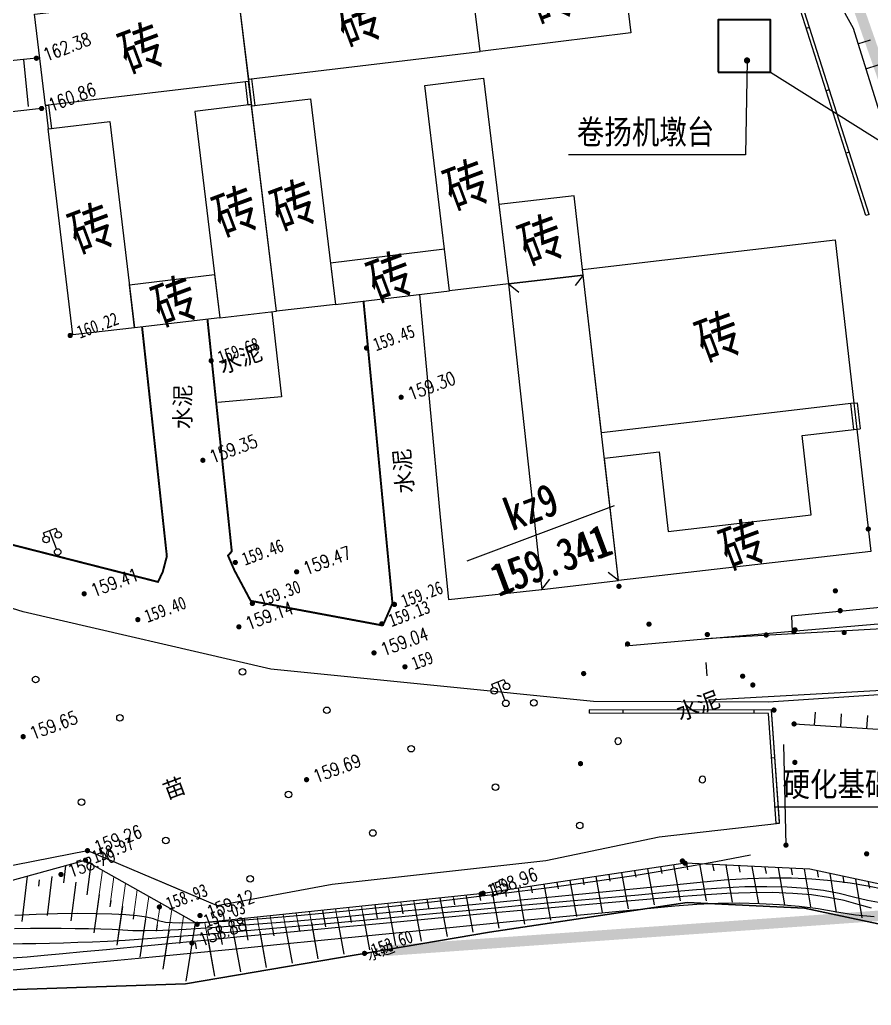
# Model space of a CAD drawing. Header units: millimetres. Extents: x -1471591 to 944464, y -468930 to 547002.
# Drawn here: x 319127 to 384151, y -60955 to 14283 of the extents above; entities that cross this region are included whole.
import ezdxf
from ezdxf.enums import TextEntityAlignment as Align

# ---------------------------------------------------------------- set-up
doc = ezdxf.new("R2010")
doc.units = ezdxf.units.MM
doc.header["$LTSCALE"] = 10
for name, color, linetype in [('00-wcf水库清淤线', 5, 'Continuous'), ('DIM_LEAD', 3, 'Continuous'), ('DLDW', 8, 'Continuous'), ('DLSS', 252, 'Continuous'), ('DMTZ', 252, 'Continuous'), ('GCD', 252, 'Continuous'), ('JMD', 252, 'Continuous'), ('PUB_TEXT', 7, 'Continuous'), ('ZBTZ', 252, 'Continuous')]:
    doc.layers.add(name, color=color, linetype=linetype)
doc.layers.add('粗线', color=7, linetype='Continuous', lineweight=35)
doc.styles.add('_TCH_DIM', font='SIMPLEX.shx', dxfattribs={"bigfont": 'hztxt.shx'})
doc.styles.get("Standard").update_dxf_attribs({"font": 'simplex.shx', "width": 0.8, "bigfont": 'hztxt.shx'})
doc.styles.add('宋体', font='', dxfattribs={"height": 1.25, "bigfont": 'hztxt.shx'})
doc.styles.add('正等线体', font='simhei.ttf', dxfattribs={"height": 1.25})
doc.styles.add('细等线体', font='', dxfattribs={"width": 0.8, "height": 1.25})
doc.styles.get('宋体').set_extended_font_data('SimSun')
doc.styles.get('细等线体').set_extended_font_data('FZXiDengXian-Z06S')
doc.linetypes.add('10422', pattern='A,2,[150,AAA.SHX,S=1,R=0,X=0,Y=1],2,[177,AAA.SHX,S=1,R=0,X=0,Y=0.8],1e-09', length=4)
doc.linetypes.add('1161', pattern='A,0,[149,AAA.SHX,S=0.15,R=0,X=0,Y=0],-1.6', length=1.6)
doc.linetypes.add('X33', pattern='A,2,[150,symbolx.shx,S=1,R=0,X=0,Y=1],1e-11', length=2)

# ---------------------------------------------------------------- blocks, each defined once
blk = doc.blocks.new('gc097')
for p, q in [((-1, 2.9), (-1, 3.5)), ((-1, 3.5), (1, 3.5)), ((0, 0.5), (0, 3.5)), ((1, 3.5), (1, 2.9))]:
    blk.add_line(p, q)
for centre in [(-1, 2.4), (1, 2.4), (0, 0)]:
    blk.add_circle(centre, 0.5)
blk = doc.blocks.new('gc170')
at = {"linetype": 'Continuous'}
blk.add_circle((0, 0), 0.5, dxfattribs=at)
blk = doc.blocks.new('GC200')
at = {"layer": 'GCD', "const_width": 0.2, "flags": 128}
blk.add_lwpolyline([(-0.1, 0, 1), (0.1, 0, 1)], format="xyb", close=True, dxfattribs=at)
blk = doc.blocks.new('地形')
at = {"color": 0, "linetype": 'Continuous'}
for p, q in [((-61.414, 15.14, 152.25), (-59.319, 0.933, 152.25)), ((-59.319, 0.933, 152.25), (-60.433, -19.037, 152.25)), ((-90.872, -32.296, 152.25), (-88.609, -23.177, 152.25)), ((-88.609, -23.177, 152.25), (-84.532, -24.189, 152.25)), ((-84.532, -24.189, 152.25), (-86.002, -30.106, 152.25)), ((-69.537, -25.849, 152.25), (-70.019, -27.79, 152.25)), ((-69.294, -25.909, 152.25), (-69.777, -27.85, 152.25)), ((-69.052, -25.97, 152.25), (-69.534, -27.911, 152.25)), ((-75.324, -32.759, 152.25), (-73.853, -26.839, 152.25)), ((-73.853, -26.839, 152.25), (-69.777, -27.85, 152.25)), ((-69.777, -27.85, 152.25), (-72.044, -36.975, 152.25)), ((-69.777, -27.85, 152.25), (-69.534, -27.911, 152.25)), ((-86.002, -30.106, 152.25), (-75.324, -32.759, 152.25)), ((-72.044, -36.975, 152.25), (-90.872, -32.296, 152.25)), ((-142.224, -41.449, 309.25), (-143.384, -41.035, 309.25)), ((-143.207, -42.335, 308.25), (-144.129, -41.999, 308.25)), ((-141.102, -41.865, 309.25), (-142.224, -41.449, 309.25)), ((-140.042, -42.265, 309.25), (-141.102, -41.865, 309.25)), ((-132.628, -49.548, 152.25), (-153.506, -42.515, 152.25)), ((-142.256, -42.674, 308.25), (-143.207, -42.335, 308.25)), ((-141.276, -43.017, 308.25), (-142.256, -42.674, 308.25)), ((-139.043, -42.65, 309.25), (-140.042, -42.265, 309.25)), ((-138.105, -43.019, 309.25), (-139.043, -42.65, 309.25)), ((-143.239, -43.387, 307.25), (-144.364, -43.064, 307.25)), ((-141.985, -43.738, 307.25), (-143.239, -43.387, 307.25)), ((-140.268, -43.364, 308.25), (-141.276, -43.017, 308.25)), ((-139.23, -43.714, 308.25), (-140.268, -43.364, 308.25)), ((-137.228, -43.372, 309.25), (-138.105, -43.019, 309.25)), ((-136.413, -43.71, 309.25), (-137.228, -43.372, 309.25)), ((-143.212, -44.334, 306.25), (-144.886, -43.88, 306.25)), ((-141.326, -44.846, 306.25), (-143.212, -44.334, 306.25)), ((-140.602, -44.117, 307.25), (-141.985, -43.738, 307.25)), ((-139.089, -44.526, 307.25), (-140.602, -44.117, 307.25)), ((-138.164, -44.067, 308.25), (-139.23, -43.714, 308.25)), ((-137.069, -44.424, 308.25), (-138.164, -44.067, 308.25)), ((-135.659, -44.032, 309.25), (-136.413, -43.71, 309.25)), ((-134.966, -44.338, 309.25), (-135.659, -44.032, 309.25)), ((-134.097, -44.685, 309.25), (-134.966, -44.338, 309.25)), ((-139.215, -45.419, 306.25), (-141.326, -44.846, 306.25)), ((-137.362, -44.989, 307.25), (-139.089, -44.526, 307.25)), ((-135.335, -45.534, 307.25), (-137.362, -44.989, 307.25)), ((-135.783, -44.827, 308.25), (-137.069, -44.424, 308.25)), ((-134.143, -45.318, 308.25), (-135.783, -44.827, 308.25)), ((-132.812, -45.13, 309.25), (-134.097, -44.685, 309.25)), ((-131.112, -45.672, 309.25), (-132.812, -45.13, 309.25)), ((-70.381, -48.928, 152.25), (-83.407, -44.997, 152.25)), ((-136.864, -46.053, 306.25), (-139.215, -45.419, 306.25)), ((-133.009, -46.159, 307.25), (-135.335, -45.534, 307.25)), ((-132.149, -45.899, 308.25), (-134.143, -45.318, 308.25)), ((-128.998, -46.312, 309.25), (-131.112, -45.672, 309.25)), ((-108.917, -51.04, 152.25), (-130.199, -45.547, 152.25)), ((-134.274, -46.748, 306.25), (-136.864, -46.053, 306.25)), ((-130.383, -46.867, 307.25), (-133.009, -46.159, 307.25)), ((-129.802, -46.567, 308.25), (-132.149, -45.899, 308.25)), ((-127.102, -47.325, 308.25), (-129.802, -46.567, 308.25)), ((-126.469, -47.049, 309.25), (-128.998, -46.312, 309.25)), ((-131.444, -47.506, 306.25), (-134.274, -46.748, 306.25)), ((-127.457, -47.655, 307.25), (-130.383, -46.867, 307.25)), ((-124.048, -48.171, 308.25), (-127.102, -47.325, 308.25)), ((-123.524, -47.883, 309.25), (-126.469, -47.049, 309.25)), ((-82.151, -47.246, 152.25), (-62.472, -56.075, 152.25)), ((-80.719, -47.888, 152.25), (-80.31, -46.976, 152.25)), ((-128.375, -48.325, 306.25), (-131.444, -47.506, 306.25)), ((-124.232, -48.524, 307.25), (-127.457, -47.655, 307.25)), ((-120.165, -48.815, 309.25), (-123.524, -47.883, 309.25)), ((-78.894, -48.707, 152.25), (-78.485, -47.795, 152.25)), ((-125.066, -49.205, 306.25), (-128.375, -48.325, 306.25)), ((-120.707, -49.475, 307.25), (-124.232, -48.524, 307.25)), ((-120.64, -49.105, 308.25), (-124.048, -48.171, 308.25)), ((-116.391, -49.844, 309.25), (-120.165, -48.815, 309.25)), ((-77.07, -49.526, 152.25), (-76.66, -48.613, 152.25)), ((-109.51, -53.975, 152.25), (-132.628, -49.548, 152.25)), ((-121.518, -50.148, 306.25), (-125.066, -49.205, 306.25)), ((-116.883, -50.507, 307.25), (-120.707, -49.475, 307.25)), ((-116.879, -50.128, 308.25), (-120.64, -49.105, 308.25)), ((-117.73, -51.152, 306.25), (-121.518, -50.148, 306.25)), ((-113.068, -51.162, 308.25), (-116.879, -50.128, 308.25)), ((-112.544, -50.884, 309.25), (-116.391, -49.844, 309.25)), ((-113.965, -52.15, 306.25), (-117.73, -51.152, 306.25)), ((-113.038, -51.547, 307.25), (-116.883, -50.507, 307.25)), ((-108.964, -51.849, 309.25), (-112.544, -50.884, 309.25)), ((-93.67, -54.289, 152.25), (-108.917, -51.04, 152.25)), ((-109.514, -52.128, 308.25), (-113.068, -51.162, 308.25)), ((-109.451, -52.522, 307.25), (-113.038, -51.547, 307.25)), ((-105.652, -52.739, 309.25), (-108.964, -51.849, 309.25)), ((-110.483, -53.075, 306.25), (-113.965, -52.15, 306.25)), ((-106.215, -53.026, 308.25), (-109.514, -52.128, 308.25)), ((-106.121, -53.433, 307.25), (-109.451, -52.522, 307.25)), ((-107.285, -53.927, 306.25), (-110.483, -53.075, 306.25)), ((-103.173, -53.857, 308.25), (-106.215, -53.026, 308.25)), ((-102.609, -53.554, 309.25), (-105.652, -52.739, 309.25)), ((-94.582, -57.156, 152.25), (-109.51, -53.975, 152.25)), ((-104.372, -54.705, 306.25), (-107.285, -53.927, 306.25)), ((-103.05, -54.278, 307.25), (-106.121, -53.433, 307.25)), ((-100.386, -54.62, 308.25), (-103.173, -53.857, 308.25)), ((-99.833, -54.294, 309.25), (-102.609, -53.554, 309.25)), ((-101.743, -55.411, 306.25), (-104.372, -54.705, 306.25)), ((-100.236, -55.057, 307.25), (-103.05, -54.278, 307.25)), ((-97.854, -55.315, 308.25), (-100.386, -54.62, 308.25)), ((-97.326, -54.959, 309.25), (-99.833, -54.294, 309.25)), ((-84.918, -58.054, 152.25), (-93.67, -54.289, 152.25)), ((-99.397, -56.043, 306.25), (-101.743, -55.411, 306.25)), ((-97.681, -55.772, 307.25), (-100.236, -55.057, 307.25)), ((-95.579, -55.943, 308.25), (-97.854, -55.315, 308.25)), ((-95.087, -55.548, 309.25), (-97.326, -54.959, 309.25)), ((-93.115, -56.063, 309.25), (-95.087, -55.548, 309.25)), ((-97.336, -56.601, 306.25), (-99.397, -56.043, 306.25)), ((-95.383, -56.422, 307.25), (-97.681, -55.772, 307.25)), ((-93.56, -56.502, 308.25), (-95.579, -55.943, 308.25)), ((-93.343, -57.007, 307.25), (-95.383, -56.422, 307.25)), ((-91.322, -56.555, 309.25), (-93.115, -56.063, 309.25)), ((-95.558, -57.087, 306.25), (-97.336, -56.601, 306.25)), ((-93.948, -57.554, 306.25), (-95.558, -57.087, 306.25)), ((-86.325, -60.708, 152.25), (-94.582, -57.156, 152.25)), ((-91.732, -57.036, 308.25), (-93.56, -56.502, 308.25)), ((-91.5, -57.566, 307.25), (-93.343, -57.007, 307.25)), ((-90.033, -57.586, 308.25), (-91.732, -57.036, 308.25)), ((-89.616, -57.076, 309.25), (-91.322, -56.555, 309.25)), ((-87.998, -57.627, 309.25), (-89.616, -57.076, 309.25)), ((-92.39, -58.057, 306.25), (-93.948, -57.554, 306.25)), ((-89.793, -58.139, 307.25), (-91.5, -57.566, 307.25)), ((-88.461, -58.151, 308.25), (-90.033, -57.586, 308.25)), ((-86.468, -58.207, 309.25), (-87.998, -57.627, 309.25)), ((-90.883, -58.597, 306.25), (-92.39, -58.057, 306.25)), ((-89.427, -59.174, 306.25), (-90.883, -58.597, 306.25)), ((-88.221, -58.726, 307.25), (-89.793, -58.139, 307.25)), ((-87.018, -58.733, 308.25), (-88.461, -58.151, 308.25)), ((-85.025, -58.817, 309.25), (-86.468, -58.207, 309.25)), ((-78.237, -62.326, 152.25), (-84.918, -58.054, 152.25)), ((-88.022, -59.787, 306.25), (-89.427, -59.174, 306.25)), ((-86.785, -59.326, 307.25), (-88.221, -58.726, 307.25)), ((-85.703, -59.33, 308.25), (-87.018, -58.733, 308.25)), ((-85.485, -59.939, 307.25), (-86.785, -59.326, 307.25)), ((-84.516, -59.942, 308.25), (-85.703, -59.33, 308.25)), ((-83.671, -59.457, 309.25), (-85.025, -58.817, 309.25)), ((-86.669, -60.436, 306.25), (-88.022, -59.787, 306.25)), ((-84.321, -60.567, 307.25), (-85.485, -59.939, 307.25)), ((-83.457, -60.571, 308.25), (-84.516, -59.942, 308.25)), ((-82.404, -60.126, 309.25), (-83.671, -59.457, 309.25)), ((-81.907, -59.979, 152.25), (-82.49, -62.922, 152.25)), ((-81.224, -60.825, 309.25), (-82.404, -60.126, 309.25)), ((-85.367, -61.122, 306.25), (-86.669, -60.436, 306.25)), ((-79.57, -65.027, 152.25), (-86.325, -60.708, 152.25)), ((-83.292, -61.208, 307.25), (-84.321, -60.567, 307.25)), ((-82.527, -61.215, 308.25), (-83.457, -60.571, 308.25)), ((-80.131, -61.5, 309.25), (-81.224, -60.825, 309.25)), ((-81.064, -60.518, 152.25), (-81.161, -61.009, 152.25)), ((-84.116, -61.844, 306.25), (-85.367, -61.122, 306.25)), ((-82.399, -61.863, 307.25), (-83.292, -61.208, 307.25)), ((-81.623, -61.84, 308.25), (-82.527, -61.215, 308.25)), ((-82.871, -62.551, 306.25), (-84.116, -61.844, 306.25)), ((-81.532, -62.495, 307.25), (-82.399, -61.863, 307.25)), ((-80.643, -62.41, 308.25), (-81.623, -61.84, 308.25)), ((-81.586, -63.191, 306.25), (-82.871, -62.551, 306.25))]:
    blk.add_line(p, q, dxfattribs=at)
at = {"linetype": 'Continuous'}
for p, q in [((-97.438, -6.516, 152.25), (-101.924, -22.993, 152.25)), ((-90.802, -8.145, 152.25), (-96.597, -30.873, 152.25)), ((-85.22, -9.515, 152.25), (-90.802, -8.145, 152.25)), ((-90.872, -32.296, 152.25), (-85.22, -9.515, 152.25)), ((-88.139, -21.283, 313.203), (-85.119, -9.107, 313.203)), ((-85.119, -9.107, 313.203), (-66.269, -13.734, 313.203)), ((-134.278, -18.591, 152.25), (-143.933, -11.199, 152.25)), ((-66.269, -13.734, 313.203), (-69.294, -25.909, 313.203)), ((-118.102, -29.338, 152.25), (-134.278, -18.591, 152.25)), ((-69.294, -25.909, 313.203), (-88.139, -21.283, 313.203)), ((-101.924, -22.993, 152.25), (-103.534, -29.11, 152.25)), ((-69.294, -25.909, 152.25), (-69.052, -25.97, 152.25)), ((-101.157, -26.831, 152.25), (-89.157, -26.831, 152.25)), ((-101.157, -26.831, 311.591), (-89.157, -26.831, 311.591)), ((-95.901, -40.267, 152.25), (-118.102, -29.338, 152.25)), ((-103.534, -29.11, 152.25), (-96.597, -30.873, 152.25)), ((-96.597, -30.873, 152.25), (-95.739, -30.36, 152.25)), ((-96.597, -30.873, 152.25), (-90.872, -32.296, 152.25)), ((-90.872, -32.296, 152.25), (-91.387, -31.44, 152.25)), ((-83.407, -44.997, 152.25), (-95.901, -40.267, 152.25)), ((-96.438, -40.759, 152.25), (-96.525, -40.993, 152.25)), ((-83.712, -45.81, 152.25), (-96.525, -40.993, 152.25)), ((-83.407, -45.657, 152.25), (-96.438, -40.759, 152.25)), ((-83.407, -45.657, 152.25), (-96.438, -40.759, 152.25)), ((-94.032, -41.663, 152.25), (-94.12, -41.897, 152.25)), ((-94.032, -41.663, 152.25), (-94.12, -41.897, 152.25)), ((-89.352, -43.423, 152.25), (-89.44, -43.657, 152.25)), ((-89.352, -43.423, 152.25), (-89.44, -43.657, 152.25)), ((-86.084, -53.885, 152.25), (-83.712, -45.81, 152.25)), ((-85.845, -53.955, 152.25), (-83.407, -45.657, 152.25)), ((-85.805, -53.822, 152.25), (-83.407, -45.657, 152.25)), ((-84.671, -45.182, 152.25), (-84.759, -45.416, 152.25)), ((-84.671, -45.182, 152.25), (-84.759, -45.416, 152.25)), ((-120.868, -47.956, 152.25), (-121.095, -49.218, 152.25)), ((-121.988, -48.537, 152.25), (-122.484, -51.287, 152.25)), ((-120.024, -48.914, 152.25), (-120.52, -51.663, 152.25)), ((-119.042, -49.102, 152.25), (-119.131, -49.594, 152.25)), ((-118.06, -49.29, 152.25), (-118.555, -52.039, 152.25)), ((-116.984, -48.958, 152.25), (-117.166, -49.97, 152.25)), ((-84.435, -49.158, 152.25), (-84.675, -49.088, 152.25)), ((-84.435, -49.158, 152.25), (-84.675, -49.088, 152.25)), ((-116.095, -49.666, 152.25), (-116.591, -52.415, 152.25)), ((-115.113, -49.854, 152.25), (-115.202, -50.346, 152.25)), ((-114.131, -50.042, 152.25), (-114.627, -52.791, 152.25)), ((-113.1, -49.96, 152.25), (-113.238, -50.722, 152.25)), ((-112.13, -50.211, 152.25), (-112.662, -53.167, 152.25)), ((-111.185, -50.606, 152.25), (-111.273, -51.098, 152.25)), ((-110.203, -50.794, 152.25), (-110.698, -53.544, 152.25)), ((-109.22, -50.982, 152.25), (-109.309, -51.474, 152.25)), ((-108.241, -51.184, 152.25), (-108.737, -53.935, 152.25)), ((-107.263, -51.393, 152.25), (-107.352, -51.885, 152.25)), ((-106.285, -51.601, 152.25), (-106.781, -54.352, 152.25)), ((-105.307, -51.809, 152.25), (-105.396, -52.301, 152.25)), ((-104.329, -52.018, 152.25), (-104.825, -54.769, 152.25)), ((-103.351, -52.226, 152.25), (-103.44, -52.718, 152.25)), ((-102.373, -52.435, 152.25), (-102.869, -55.185, 152.25)), ((-101.395, -52.643, 152.25), (-101.483, -53.135, 152.25)), ((-100.417, -52.851, 152.25), (-100.912, -55.602, 152.25)), ((-99.439, -53.06, 152.25), (-99.527, -53.552, 152.25)), ((-98.461, -53.268, 152.25), (-98.956, -56.019, 152.25)), ((-97.483, -53.477, 152.25), (-97.571, -53.969, 152.25)), ((-96.505, -53.685, 152.25), (-97, -56.436, 152.25)), ((-95.527, -53.894, 152.25), (-95.615, -54.386, 152.25)), ((-94.548, -54.102, 152.25), (-95.044, -56.853, 152.25)), ((-85.845, -53.955, 152.25), (-86.084, -53.885, 152.25)), ((-93.576, -54.329, 152.25), (-93.667, -54.821, 152.25)), ((-92.658, -54.724, 152.25), (-93.175, -57.543, 152.25)), ((-91.739, -55.12, 152.25), (-91.829, -55.611, 152.25)), ((-90.821, -55.515, 152.25), (-91.338, -58.333, 152.25)), ((-89.902, -55.91, 152.25), (-89.992, -56.402, 152.25)), ((-88.983, -56.305, 152.25), (-89.501, -59.124, 152.25)), ((-88.065, -56.7, 152.25), (-88.155, -57.192, 152.25)), ((-87.146, -57.095, 152.25), (-87.664, -59.914, 152.25)), ((-86.228, -57.491, 152.25), (-86.318, -57.982, 152.25)), ((-85.309, -57.886, 152.25), (-85.86, -60.768, 152.25)), ((-84.434, -58.363, 152.25), (-84.531, -58.854, 152.25)), ((-83.592, -58.902, 152.25), (-84.175, -61.845, 152.25)), ((-82.749, -59.441, 152.25), (-82.846, -59.931, 152.25))]:
    blk.add_line(p, q, dxfattribs=at)
at = {"linetype": 'Continuous', "lineweight": 15}
for p, q in [((-97.438, -6.516, 152.25), (-101.924, -22.993, 152.25)), ((-134.278, -18.591, 152.25), (-143.933, -11.199, 152.25)), ((-118.102, -29.338, 152.25), (-134.278, -18.591, 152.25)), ((-101.924, -22.993, 152.25), (-103.534, -29.11, 152.25)), ((-95.901, -40.267, 152.25), (-118.102, -29.338, 152.25)), ((-103.534, -29.11, 152.25), (-96.597, -30.873, 152.25)), ((-83.407, -44.997, 152.25), (-95.901, -40.267, 152.25))]:
    blk.add_line(p, q, dxfattribs=at)
at = {"linetype": '1161'}
for p, q in [((-159.374, -33.535, 152.25), (-136.072, -37.397, 152.25)), ((-136.072, -37.397, 152.25), (-128.262, -44.784, 152.25)), ((-132.133, -41.123, 152.25), (-128.262, -44.784, 152.25)), ((-128.262, -44.784, 152.25), (-119.473, -46.339, 152.25)), ((-128.262, -44.784, 152.25), (-119.473, -46.339, 152.25)), ((-119.473, -46.339, 152.25), (-103.543, -50.366, 152.25)), ((-119.473, -46.339, 152.25), (-103.543, -50.366, 152.25)), ((-103.543, -50.366, 152.25), (-94.819, -51.701, 152.25)), ((-103.543, -50.366, 152.25), (-94.819, -51.701, 152.25)), ((-94.819, -51.701, 152.25), (-85.845, -53.955, 152.25)), ((-94.819, -51.701, 152.25), (-85.845, -53.955, 152.25))]:
    blk.add_line(p, q, dxfattribs=at)
at = {"color": 0, "linetype": '10422'}
for p, q in [((-79.806, -40.577, 152.25), (-92.139, -37.16, 152.25)), ((-79.447, -39.48, 152.25), (-79.806, -40.577, 152.25)), ((-69.481, -42.126, 152.25), (-79.447, -39.48, 152.25)), ((-68.107, -43.872, 152.25), (-79.806, -40.577, 152.25))]:
    blk.add_line(p, q, dxfattribs=at)
at = {"color": 0}
for p, q in [((-86.241, -38.746, 311.25), (-69.053, -44.093, 311.25)), ((-153.506, -42.515, 152.25), (-132.628, -49.548, 152.25)), ((-87.637, -43.234, 311.25), (-70.449, -48.581, 311.25)), ((-132.628, -49.548, 152.25), (-109.51, -53.975, 152.25)), ((-109.51, -53.975, 152.25), (-94.582, -57.156, 152.25)), ((-94.582, -57.156, 152.25), (-86.325, -60.708, 152.25)), ((-86.325, -60.708, 152.25), (-79.57, -65.027, 152.25))]:
    blk.add_line(p, q, dxfattribs=at)
at = {"color": 252, "linetype": 'Continuous'}
for p, q in [((-141.459, -40.585, 310.25), (-142.995, -40.084, 310.25)), ((-139.915, -41.116, 310.25), (-141.459, -40.585, 310.25)), ((-138.451, -41.644, 310.25), (-139.915, -41.116, 310.25)), ((-137.153, -42.135, 310.25), (-138.451, -41.644, 310.25)), ((-136.022, -42.591, 310.25), (-137.153, -42.135, 310.25)), ((-135.058, -43.01, 310.25), (-136.022, -42.591, 310.25)), ((-134.26, -43.393, 310.25), (-135.058, -43.01, 310.25)), ((-133.63, -43.741, 310.25), (-134.26, -43.393, 310.25)), ((-133.167, -44.052, 310.25), (-133.63, -43.741, 310.25)), ((-132.87, -44.327, 310.25), (-133.167, -44.052, 310.25)), ((-132.412, -44.635, 310.25), (-132.87, -44.327, 310.25)), ((-131.466, -45.043, 310.25), (-132.412, -44.635, 310.25)), ((-130.031, -45.551, 310.25), (-131.466, -45.043, 310.25)), ((-128.108, -46.16, 310.25), (-130.031, -45.551, 310.25)), ((-125.696, -46.869, 310.25), (-128.108, -46.16, 310.25)), ((-122.795, -47.679, 310.25), (-125.696, -46.869, 310.25)), ((-119.405, -48.589, 310.25), (-122.795, -47.679, 310.25)), ((-115.527, -49.599, 310.25), (-119.405, -48.589, 310.25)), ((-111.502, -50.619, 310.25), (-115.527, -49.599, 310.25)), ((-107.672, -51.556, 310.25), (-111.502, -50.619, 310.25)), ((-104.037, -52.411, 310.25), (-107.672, -51.556, 310.25)), ((-100.597, -53.185, 310.25), (-104.037, -52.411, 310.25)), ((-97.352, -53.876, 310.25), (-100.597, -53.185, 310.25)), ((-94.301, -54.484, 310.25), (-97.352, -53.876, 310.25)), ((-91.446, -55.011, 310.25), (-94.301, -54.484, 310.25)), ((-88.785, -55.456, 310.25), (-91.446, -55.011, 310.25))]:
    blk.add_line(p, q, dxfattribs=at)
at = {"color": 0, "linetype": 'ByBlock', "lineweight": -2}
blk.add_line((-87.087, -41.468, 152.25), (-86.79, -40.513, 152.25), dxfattribs=at)
at = {"color": 0, "linetype": 'Continuous', "lineweight": 25}
blk.add_line((-70.381, -48.928, 152.25), (-83.407, -44.997, 152.25), dxfattribs=at)
at = {"linetype": 'X33'}
blk.add_line((-83.46, -48.427, 152.25), (-85.975, -55.694, 152.25), dxfattribs=at)
at = {"linetype": 'Continuous', "lineweight": 13}
for p, q in [((-97.483, -53.477, 152.25), (-97.571, -53.969, 152.25)), ((-96.505, -53.685, 152.25), (-97, -56.436, 152.25)), ((-95.527, -53.894, 152.25), (-95.615, -54.386, 152.25)), ((-94.548, -54.102, 152.25), (-95.044, -56.853, 152.25)), ((-93.576, -54.329, 152.25), (-93.667, -54.821, 152.25)), ((-92.658, -54.724, 152.25), (-93.175, -57.543, 152.25)), ((-91.739, -55.12, 152.25), (-91.829, -55.611, 152.25)), ((-90.821, -55.515, 152.25), (-91.338, -58.333, 152.25)), ((-89.902, -55.91, 152.25), (-89.992, -56.402, 152.25)), ((-88.983, -56.305, 152.25), (-89.501, -59.124, 152.25)), ((-88.065, -56.7, 152.25), (-88.155, -57.192, 152.25)), ((-87.146, -57.095, 152.25), (-87.664, -59.914, 152.25)), ((-86.228, -57.491, 152.25), (-86.318, -57.982, 152.25)), ((-85.309, -57.886, 152.25), (-85.86, -60.768, 152.25)), ((-84.434, -58.363, 152.25), (-84.531, -58.854, 152.25)), ((-83.592, -58.902, 152.25), (-84.175, -61.845, 152.25)), ((-82.749, -59.441, 152.25), (-82.846, -59.931, 152.25))]:
    blk.add_line(p, q, dxfattribs=at)
at = {"color": 0, "linetype": 'Continuous', "lineweight": 13}
for p, q in [((-81.907, -59.979, 152.25), (-82.49, -62.922, 152.25)), ((-81.064, -60.518, 152.25), (-81.161, -61.009, 152.25))]:
    blk.add_line(p, q, dxfattribs=at)
at = {"linetype": 'Continuous', "lineweight": 15, "const_width": 0.15, "elevation": 152.25, "flags": 128}
for points in [[(-169.168, 6.424), (-164.097, 3.125), (-161.494, 1.851), (-145.533, -5.655), (-143.453, -6.733), (-140.462, -8.517), (-123.839, -20.072), (-123.224, -19.473), (-122.519, -18.47), (-118.157, -1.409)], [(-113.277, -2.613), (-117.747, -19.865), (-118.129, -20.062), (-118.065, -21.282), (-117.718, -23.907), (-109.045, -29.132), (-108.776, -29.047), (-107.646, -27.884), (-101.629, -5.487)]]:
    blk.add_lwpolyline(points, dxfattribs=at)
at = {"linetype": 'Continuous', "const_width": 0.075, "elevation": 152.25}
for points in [[(-169.168, 6.424), (-164.097, 3.125), (-161.494, 1.851), (-145.533, -5.655), (-143.453, -6.733), (-140.462, -8.517), (-123.839, -20.072), (-123.224, -19.473), (-122.519, -18.47), (-118.157, -1.409)], [(-113.277, -2.613), (-117.747, -19.865), (-118.129, -20.062), (-118.065, -21.282), (-117.718, -23.907), (-109.045, -29.132), (-108.776, -29.047), (-107.646, -27.884), (-101.629, -5.487)]]:
    blk.add_lwpolyline(points, dxfattribs=at)
at = {"linetype": 'Continuous', "lineweight": 13, "elevation": 152.25, "flags": 128}
for points in [[(-122.809, -47.454), (-123.059, -48.841)], [(-121.838, -47.705), (-122.484, -51.287)], [(-120.868, -47.956), (-121.095, -49.218)], [(-119.897, -48.206), (-120.52, -51.663)], [(-118.926, -48.457), (-119.131, -49.594)], [(-117.955, -48.707), (-118.555, -52.039)], [(-116.984, -48.958), (-117.166, -49.97)], [(-116.013, -49.209), (-116.591, -52.415)], [(-115.042, -49.459), (-115.202, -50.346)], [(-114.071, -49.71), (-114.627, -52.791)], [(-113.1, -49.96), (-113.238, -50.722)], [(-112.13, -50.211), (-112.662, -53.167)], [(-111.159, -50.462), (-111.273, -51.098)], [(-110.188, -50.712), (-110.698, -53.544)], [(-109.22, -50.982), (-109.309, -51.474)], [(-108.241, -51.184), (-108.737, -53.935)], [(-107.263, -51.393), (-107.352, -51.885)], [(-106.285, -51.601), (-106.781, -54.352)], [(-105.307, -51.809), (-105.396, -52.301)], [(-104.329, -52.018), (-104.825, -54.769)], [(-103.351, -52.226), (-103.44, -52.718)], [(-102.373, -52.435), (-102.869, -55.185)], [(-101.395, -52.643), (-101.483, -53.135)], [(-100.417, -52.851), (-100.912, -55.602)], [(-99.439, -53.06), (-99.527, -53.552)], [(-98.461, -53.268), (-98.956, -56.019)]]:
    blk.add_lwpolyline(points, dxfattribs=at)
at = {"linetype": 'Continuous'}
for centre in [(-95.197, -43.769, 152.25), (-90.197, -48.769, 152.25)]:
    blk.add_ellipse(centre, major_axis=(-0.177, 0.177), ratio=1, start_param=3.926991, end_param=10.210176, dxfattribs=at)
at = {"layer": 'DMTZ', "linetype": 'Continuous'}
for p, q in [((-119.495, 20.877, 152.25), (-120.403, 17.401, 152.25)), ((-141.068, -37.619, 152.25), (-142.659, -40.711, 152.25)), ((-139.312, -38.306, 152.25), (-140.692, -40.952, 152.25)), ((-140.304, -38.185, 152.25), (-140.534, -38.629, 152.25)), ((-138.037, -37.892, 152.25), (-138.643, -39.047, 152.25)), ((-136.188, -38.425, 152.25), (-137.312, -40.535, 152.25)), ((-137.744, -39.349, 152.25), (-139.136, -41.982, 152.25)), ((-136.41, -40.839, 152.25), (-137.814, -43.458, 152.25)), ((-135.742, -41.584, 152.25), (-135.98, -42.024, 152.25)), ((-135.075, -42.329, 152.25), (-136.491, -44.935, 152.25)), ((-134.408, -43.074, 152.25), (-134.648, -43.512, 152.25)), ((-133.741, -43.818, 152.25), (-135.169, -46.411, 152.25)), ((-133.074, -44.563, 152.25), (-133.316, -45.001, 152.25)), ((-132.407, -45.308, 152.25), (-133.847, -47.888, 152.25)), ((-130.298, -45.429, 152.25), (-132.524, -49.365, 152.25)), ((-131.74, -46.053, 152.25), (-131.985, -46.489, 152.25)), ((-128.635, -45.951, 152.25), (-128.952, -47.713, 152.25)), ((-126.693, -46.452, 152.25), (-126.988, -48.089, 152.25)), ((-130.828, -46.845, 152.25), (-130.917, -47.337, 152.25)), ((-129.846, -47.033, 152.25), (-130.341, -49.783, 152.25)), ((-127.881, -47.409, 152.25), (-128.377, -50.159, 152.25)), ((-125.917, -47.785, 152.25), (-126.413, -50.535, 152.25)), ((-124.935, -47.973, 152.25), (-125.024, -48.465, 152.25)), ((-123.953, -48.161, 152.25), (-124.448, -50.911, 152.25)), ((-122.971, -48.349, 152.25), (-123.059, -48.841, 152.25))]:
    blk.add_line(p, q, dxfattribs=at)
at = {"layer": 'DMTZ', "linetype": 'Continuous', "elevation": 152.25}
for points in [[(-118.528, 20.624), (-146.94, 28.048)], [(-130.199, -45.547), (-136.523, -38.028), (-155.667, -36.306), (-161.717, -36.359), (-170.269, -33.318), (-180.135, -31.013), (-181.071, -29.918), (-185.114, -30.256), (-188.384, -31.615), (-192.644, -31.876), (-193.075, -31.425), (-208.195, -33.26), (-214.552, -33.435), (-217.141, -31.657), (-227.205, -30.79), (-235.117, -28.022)]]:
    blk.add_lwpolyline(points, dxfattribs=at)
at = {"layer": 'DMTZ', "linetype": '10422', "elevation": 152.25, "flags": 128}
blk.add_lwpolyline([(-119.499, 16.895), (-128.158, 19.082), (-147.74, 24.991)], dxfattribs=at)
at = {"layer": 'DMTZ', "linetype": 'Continuous', "lineweight": 13, "elevation": 152.25, "flags": 128}
for points in [[(-119.495, 20.877), (-120.403, 17.401)], [(-141.068, -37.619), (-142.659, -40.711)], [(-139.312, -38.306), (-140.692, -40.952)], [(-140.304, -38.185), (-140.534, -38.629)], [(-138.037, -37.892), (-138.643, -39.047)], [(-136.188, -38.425), (-137.312, -40.535)], [(-137.744, -39.349), (-139.136, -41.982)], [(-135.533, -39.204), (-137.814, -43.458)], [(-134.879, -39.983), (-135.98, -42.024)], [(-134.224, -40.761), (-136.491, -44.935)], [(-133.569, -41.54), (-134.648, -43.512)], [(-132.915, -42.318), (-135.169, -46.411)], [(-132.26, -43.096), (-133.316, -45.001)], [(-131.606, -43.874), (-133.847, -47.888)], [(-130.952, -44.651), (-131.985, -46.489)], [(-130.298, -45.429), (-132.524, -49.365)], [(-129.606, -45.7), (-130.341, -49.783)], [(-128.635, -45.951), (-128.952, -47.713)], [(-127.664, -46.201), (-128.377, -50.159)], [(-126.693, -46.452), (-126.988, -48.089)], [(-130.828, -46.845), (-130.917, -47.337)], [(-125.722, -46.703), (-126.413, -50.535)], [(-124.751, -46.953), (-125.024, -48.465)], [(-123.78, -47.204), (-124.448, -50.911)]]:
    blk.add_lwpolyline(points, dxfattribs=at)
at = {"layer": 'DMTZ', "linetype": 'Continuous', "elevation": 152.25, "flags": 128}
for points in [[(-59.39, -0.33), (-58.391, -0.386)], [(-59.501, -2.327), (-58.502, -2.383)]]:
    blk.add_lwpolyline(points, dxfattribs=at)
at = {"layer": 'GCD', "const_width": 0.2, "flags": 128}
for points, elevation in [([(-91.093, -32.719, 1), (-90.893, -32.719, 1)], 312.204), ([(-71.727, -35.295, 1), (-71.527, -35.295, 1)], 312.31), ([(-89.957, -36.229, 1), (-89.757, -36.229, 1)], 312.142), ([(-92.018, -37.073, 1), (-91.818, -37.073, 1)], 311.969), ([(-95.954, -38.013, 1), (-95.754, -38.013, 1)], 311.022), ([(-86.061, -38.532, 1), (-85.861, -38.532, 1)], 311.982), ([(-75.736, -38.836, 1), (-75.536, -38.836, 1)], 312.34), ([(-81.863, -40.14, 1), (-81.663, -40.14, 1)], 310.568), ([(-79.798, -40.653, 1), (-79.598, -40.653, 1)], 311.239), ([(-79.666, -40.541, 1), (-79.466, -40.541, 1)], 311.241), ([(-75.922, -40.382, 1), (-75.722, -40.382, 1)], 312.448), ([(-76.223, -42.048, 1), (-76.023, -42.048, 1)], 310.178), ([(-84.652, -42.457, 1), (-84.452, -42.457, 1)], 310.405), ([(-84.159, -43.357, 1), (-83.959, -43.357, 1)], 310.364), ([(-98.584, -44.368, 1), (-98.384, -44.368, 1)], 311.536), ([(-83.319, -45.715, 1), (-83.119, -45.715, 1)], 310.697), ([(-82.251, -47.246, 1), (-82.051, -47.246, 1)], 310.956), ([(-83.223, -50.018, 1), (-83.023, -50.018, 1)], 310.689), ([(-93.905, -54.055, 1), (-93.705, -54.055, 1)], 311.19), ([(-93.77, -54.289, 1), (-93.57, -54.289, 1)], 311.05), ([(-86.075, -55.694, 1), (-85.875, -55.694, 1)], 311.085), ([(-80.538, -58.475, 1), (-80.338, -58.475, 1)], 310.285)]:
    blk.add_lwpolyline(points, format="xyb", close=True, dxfattribs=dict(at, elevation=elevation))
at = {"layer": 'JMD', "linetype": 'Continuous'}
for p, q in [((-119.151, 17.001, 152.25), (-118.908, 16.942, 152.25)), ((-119.576, 15.253, 152.25), (-119.334, 15.193, 152.25)), ((-103.972, 13.275, 152.25), (-104.215, 13.334, 152.25)), ((-103.927, 13.462, 152.25), (-103.684, 13.403, 152.25)), ((-104.39, 11.554, 152.25), (-104.633, 11.613, 152.25)), ((-104.411, 11.465, 152.25), (-104.168, 11.406, 152.25)), ((-62.42, 2.144, 152.25), (-62.669, 2.156, 152.25)), ((-62.42, 2.144, 152.25), (-62.669, 2.156, 152.25)), ((-62.668, -2.85, 152.25), (-62.918, -2.838, 152.25)), ((-62.668, -2.85, 152.25), (-62.918, -2.838, 152.25)), ((-90.802, -8.145, 152.25), (-90.288, -9.002, 152.25)), ((-62.916, -7.844, 152.25), (-63.166, -7.832, 152.25)), ((-62.916, -7.844, 152.25), (-63.166, -7.832, 152.25)), ((-85.22, -9.515, 152.25), (-86.076, -10.032, 152.25)), ((-63.164, -12.838, 152.25), (-63.414, -12.826, 152.25))]:
    blk.add_line(p, q, dxfattribs=at)
at = {"layer": 'JMD', "linetype": 'Continuous', "flags": 128}
for points, elevation in [([(-119.151, 17.001), (-117.491, 23.817), (-102.316, 20.101), (-103.972, 13.275)], 313.056), ([(-86.61, 9.243), (-85.008, 15.884), (-102.316, 20.101), (-103.927, 13.462)], 152.25), ([(-75.342, 6.526), (-86.61, 9.243), (-85.008, 15.884), (-73.746, 13.141)], 315.71), ([(-118.71, -1.272), (-123.32, -0.115), (-119.576, 15.253), (-114.959, 14.128)], 313.028), ([(-112.359, -2.84), (-108.138, -3.889), (-104.39, 11.554), (-108.617, 12.58)], 152.25), ([(-103.731, -4.971), (-108.138, -3.889), (-104.411, 11.465), (-100.002, 10.395)], 314.979), ([(-90.802, -8.145), (-95.209, -7.063), (-91.482, 8.291), (-87.096, 7.227)], 155.098), ([(-118.71, -1.272), (-117.929, 1.934), (-111.575, 0.392), (-112.359, -2.84)], 313.028), ([(-95.209, -7.063), (-94.454, -3.953), (-102.982, -1.884), (-103.731, -4.971)], 155.098), ([(-89.372, -2.215), (-90.802, -8.145), (-85.22, -9.515), (-83.751, -3.595)], 152.25)]:
    blk.add_lwpolyline(points, close=True, dxfattribs=dict(at, elevation=elevation))
at = {"layer": 'JMD', "linetype": 'Continuous', "elevation": 152.25, "flags": 128}
for points in [[(-119.151, 17.001), (-119.576, 15.253)], [(-118.908, 16.942), (-119.334, 15.193)], [(-104.633, 11.613), (-104.215, 13.334)], [(-103.927, 13.462), (-104.411, 11.465)], [(-104.39, 11.554), (-103.972, 13.275)], [(-103.684, 13.403), (-104.168, 11.406)], [(-63.414, -12.826), (-62.275, 10.089), (-73.806, 12.898)], [(-63.164, -12.838), (-62.016, 10.283), (-73.746, 13.141)]]:
    blk.add_lwpolyline(points, dxfattribs=at)
at = {"layer": 'ZBTZ', "linetype": '1161', "elevation": 152.25, "flags": 128}
blk.add_lwpolyline([(-108.48, -3.804), (-110.059, -10.153), (-114.757, -8.848)], dxfattribs=at)
at = {"linetype": 'Continuous'}
ref = blk.add_blockref('GC200', (-117.794, -20.747, 311.709), dxfattribs=at)
ref.add_attrib('height', '159.46', dxfattribs={"layer": 'GCD', "linetype": 'Continuous', "height": 1, "style": '宋体', "width": 0.8}).set_placement((-117.194, -20.747, 311.709), align=Align.MIDDLE_LEFT)
ref = blk.add_blockref('GC200', (-126.29, -22.226, 311.651), dxfattribs=at)
ref.add_attrib('height', '159.40', dxfattribs={"layer": 'GCD', "linetype": 'Continuous', "height": 1, "style": '宋体', "width": 0.8}).set_placement((-125.69, -22.226, 311.651), align=Align.MIDDLE_LEFT)
ref = blk.add_blockref('GC200', (-113.659, -23.059, 311.716))
ref.add_attrib('height', '159.47', dxfattribs={"layer": 'GCD', "height": 1, "width": 0.8}).set_placement((-113.059, -23.059, 311.716), align=Align.MIDDLE_LEFT)
ref = blk.add_blockref('GC200', (-117.666, -24.136, 311.545), dxfattribs=at)
ref.add_attrib('height', '159.30', dxfattribs={"layer": 'GCD', "linetype": 'Continuous', "height": 1, "style": '宋体', "width": 0.8}).set_placement((-117.066, -24.136, 311.545), align=Align.MIDDLE_LEFT)
ref = blk.add_blockref('GC200', (-119.257, -25.447, 311.39))
ref.add_attrib('height', '159.14', dxfattribs={"layer": 'GCD', "height": 1, "width": 0.8}).set_placement((-118.657, -25.447, 311.39), align=Align.MIDDLE_LEFT)
ref = blk.add_blockref('GC200', (-107.529, -28.009, 311.507), dxfattribs=at)
ref.add_attrib('height', '159.26', dxfattribs={"layer": 'GCD', "linetype": 'Continuous', "height": 1, "style": '宋体', "width": 0.8}).set_placement((-106.929, -28.009, 311.507), align=Align.MIDDLE_LEFT)
at = {"linetype": 'Continuous', "xscale": 0.5, "yscale": 0.5}
for p in [(-120.197, -28.769, 152.25), (-115.197, -33.769, 152.25), (-120.197, -38.769, 152.25), (-110.197, -38.769, 152.25), (-100.197, -38.769, 152.25), (-115.197, -43.769, 152.25), (-105.197, -43.769, 152.25), (-100.197, -48.769, 152.25)]:
    blk.add_blockref('gc170', p, dxfattribs=at)
at = {"linetype": 'Continuous'}
ref = blk.add_blockref('GC200', (-108.957, -29.058, 311.376), dxfattribs=at)
ref.add_attrib('height', '159.13', dxfattribs={"layer": 'GCD', "linetype": 'Continuous', "height": 1, "style": '宋体', "width": 0.8}).set_placement((-108.357, -29.058, 311.376), align=Align.MIDDLE_LEFT)
ref = blk.add_blockref('GC200', (-110.291, -30.926, 311.294))
ref.add_attrib('height', '159.04', dxfattribs={"layer": 'GCD', "height": 1, "width": 0.8}).set_placement((-109.691, -30.926, 311.294), align=Align.MIDDLE_LEFT)
ref = blk.add_blockref('GC200', (-108.452, -32.748, 311.246), dxfattribs=at)
ref.add_attrib('height', '159', dxfattribs={"layer": 'GCD', "linetype": 'Continuous', "height": 1, "style": '宋体', "width": 0.8}).set_placement((-107.852, -32.748, 311.246), align=Align.MIDDLE_LEFT)
at = {"linetype": 'Continuous', "xscale": 0.5, "yscale": 0.5, "zscale": 0.5}
blk.add_blockref('gc097', (-102.209, -38.062, 152.25), dxfattribs=at)
ref = blk.add_blockref('GC200', (-118.506, -38.187, 311.939))
ref.add_attrib('height', '159.69', dxfattribs={"layer": 'GCD', "height": 1, "width": 0.8}).set_placement((-117.906, -38.187, 311.939), align=Align.MIDDLE_LEFT)
at = {"linetype": 'Continuous'}
ref = blk.add_blockref('GC200', (-109.085, -51.033, 311.25), dxfattribs=at)
ref.add_attrib('height', '159', dxfattribs={"layer": 'GCD', "linetype": 'Continuous', "height": 1, "style": '宋体', "width": 0.8}).set_placement((-108.485, -51.033, 311.25), align=Align.MIDDLE_LEFT)
ref = blk.add_blockref('GC200', (-108.917, -51.04, 311.205))
ref.add_attrib('height', '158.96', dxfattribs={"layer": 'GCD', "height": 1, "width": 0.8}).set_placement((-108.317, -51.04, 311.205), align=Align.MIDDLE_LEFT)
ref = blk.add_blockref('GC200', (-119.006, -52.157, 305.85), dxfattribs=at)
ref.add_attrib('height', '153.60', dxfattribs={"layer": 'GCD', "linetype": 'Continuous', "height": 1, "style": '宋体', "width": 0.8}).set_placement((-118.406, -52.157, 305.85), align=Align.MIDDLE_LEFT)
at = {"layer": 'DLDW', "linetype": 'Continuous', "xscale": 0.5, "yscale": 0.5, "zscale": 0.5}
blk.add_blockref('gc097', (-130.214, -15.247, 152.25), dxfattribs=at)
at = {"layer": 'GCD'}
ref = blk.add_blockref('GC200', (-118.528, 20.624, 314.628), dxfattribs=at)
ref.add_attrib('height', '162.38', dxfattribs={"height": 1, "width": 0.8}).set_placement((-117.928, 20.624, 314.628), align=Align.MIDDLE_LEFT)
ref = blk.add_blockref('GC200', (-119.499, 16.895, 313.107), dxfattribs=at)
ref.add_attrib('height', '160.86', dxfattribs={"height": 1, "width": 0.8}).set_placement((-118.899, 16.895, 313.107), align=Align.MIDDLE_LEFT)
at = {"layer": 'GCD', "linetype": 'Continuous'}
ref = blk.add_blockref('GC200', (-123.53, -0.102, 312.472), dxfattribs=at)
ref.add_attrib('height', '160.22', dxfattribs={"linetype": 'Continuous', "height": 1, "style": '宋体', "width": 0.8}).set_placement((-122.93, -0.102, 312.472), align=Align.MIDDLE_LEFT)
ref = blk.add_blockref('GC200', (-114.123, -5.681, 311.934), dxfattribs=at)
ref.add_attrib('height', '159.68', dxfattribs={"linetype": 'Continuous', "height": 1, "style": '宋体', "width": 0.8}).set_placement((-113.523, -5.681, 311.934), align=Align.MIDDLE_LEFT)
ref = blk.add_blockref('GC200', (-102.671, -8.925, 311.701), dxfattribs=at)
ref.add_attrib('height', '159.45', dxfattribs={"linetype": 'Continuous', "height": 1, "style": '宋体', "width": 0.8}).set_placement((-102.071, -8.925, 311.701), align=Align.MIDDLE_LEFT)
at = {"layer": 'GCD'}
ref = blk.add_blockref('GC200', (-117.376, -12.575, 311.602), dxfattribs=at)
ref.add_attrib('height', '159.35', dxfattribs={"height": 1, "width": 0.8}).set_placement((-116.776, -12.575, 311.602), align=Align.MIDDLE_LEFT)
ref = blk.add_blockref('GC200', (-101.512, -13.373, 311.547), dxfattribs=at)
ref.add_attrib('height', '159.30', dxfattribs={"height": 1, "width": 0.8}).set_placement((-100.912, -13.373, 311.547), align=Align.MIDDLE_LEFT)
ref = blk.add_blockref('GC200', (-129.436, -18.944, 311.657), dxfattribs=at)
ref.add_attrib('height', '159.41', dxfattribs={"height": 1, "width": 0.8}).set_placement((-128.836, -18.944, 311.657), align=Align.MIDDLE_LEFT)
ref = blk.add_blockref('GC200', (-137.623, -27.528, 311.899), dxfattribs=at)
ref.add_attrib('height', '159.65', dxfattribs={"height": 1, "width": 0.8}).set_placement((-137.023, -27.528, 311.899), align=Align.MIDDLE_LEFT)
at = {"layer": 'GCD', "linetype": 'Continuous'}
ref = blk.add_blockref('GC200', (-136.473, -38.028, 311.22), dxfattribs=at)
ref.add_attrib('height', '158.97', dxfattribs={"linetype": 'Continuous', "height": 1, "style": '宋体', "width": 0.8}).set_placement((-135.873, -38.028, 311.22), align=Align.MIDDLE_LEFT)
at = {"layer": 'GCD'}
ref = blk.add_blockref('GC200', (-136.072, -37.397, 311.512), dxfattribs=at)
ref.add_attrib('height', '159.26', dxfattribs={"height": 1, "width": 0.8}).set_placement((-135.472, -37.397, 311.512), align=Align.MIDDLE_LEFT)
ref = blk.add_blockref('GC200', (-138.6, -38.393, 310.95), dxfattribs=at)
ref.add_attrib('height', '158.70', dxfattribs={"height": 1, "width": 0.8}).set_placement((-138, -38.393, 310.95), align=Align.MIDDLE_LEFT)
at = {"layer": 'GCD', "linetype": 'Continuous'}
ref = blk.add_blockref('GC200', (-132.439, -43.349, 311.18), dxfattribs=at)
ref.add_attrib('height', '158.93', dxfattribs={"linetype": 'Continuous', "height": 1, "style": '宋体', "width": 0.8}).set_placement((-131.839, -43.349, 311.18), align=Align.MIDDLE_LEFT)
ref = blk.add_blockref('GC200', (-130.199, -45.597, 311.28), dxfattribs=at)
ref.add_attrib('height', '159.03', dxfattribs={"linetype": 'Continuous', "height": 1, "style": '宋体', "width": 0.8}).set_placement((-129.599, -45.597, 311.28), align=Align.MIDDLE_LEFT)
at = {"layer": 'GCD'}
ref = blk.add_blockref('GC200', (-129.761, -45.047, 311.372), dxfattribs=at)
ref.add_attrib('height', '159.12', dxfattribs={"height": 1, "width": 0.8}).set_placement((-129.161, -45.047, 311.372), align=Align.MIDDLE_LEFT)
ref = blk.add_blockref('GC200', (-131.073, -46.798, 311.13), dxfattribs=at)
ref.add_attrib('height', '158.88', dxfattribs={"height": 1, "width": 0.8}).set_placement((-130.473, -46.798, 311.13), align=Align.MIDDLE_LEFT)
at = {"layer": 'ZBTZ', "linetype": 'Continuous', "xscale": 0.5, "yscale": 0.5}
for p in [(-135.197, -23.769, 152.25), (-130.197, -28.769, 152.25), (-135.197, -33.769, 152.25), (-130.197, -38.769, 152.25), (-125.197, -43.769, 152.25)]:
    blk.add_blockref('gc170', p, dxfattribs=at)
at = {"linetype": 'Continuous', "width": 0.8}
for s, height, style, p in [('砖', 3, '细等线体', (-77.205, -17.508, 313.203)), ('kz9', 2.5, '正等线体', (-95.157, -24.631, 311.591)), ('kz9', 2.4, '正等线体', (-95.157, -24.631, 152.25)), ('159.341', 2.5, '正等线体', (-95.157, -29.031, 311.591)), ('159.341', 2.4, '正等线体', (-95.157, -29.031, 152.25))]:
    blk.add_text(s, height=height, dxfattribs=dict(at, style=style)).set_placement(p, align=Align.MIDDLE)
at = {"linetype": 'Continuous', "style": '宋体'}
blk.add_text('水泥', height=1.25, rotation=74.83728, dxfattribs=at).set_placement((-103.355, -18.713, 152.25), align=Align.MIDDLE)
at = {"color": 0, "linetype": 'Continuous', "style": '细等线体', "width": 0.8}
blk.add_text('砖', height=3, dxfattribs=at).set_placement((-81.059, -33.034, 152.25), align=Align.MIDDLE)
at = {"linetype": 'Continuous', "style": '宋体'}
for s, height, p in [('水泥', 1.25, (-88.539, -43.342, 152.25)), ('水边', 0.8, (-117.818, -52.421, -153.75))]:
    blk.add_text(s, height=height, dxfattribs=at).set_placement(p, align=Align.MIDDLE)
at = {"layer": 'DLSS', "linetype": 'Continuous', "style": '宋体'}
blk.add_text('水泥', height=1.25, dxfattribs=at).set_placement((-111.996, -6.29, 152.25), align=Align.MIDDLE)
blk.add_text('水泥', height=1.25, rotation=69.56614, dxfattribs=at).set_placement((-117.418, -8.22, 152.25), align=Align.MIDDLE)
at = {"layer": 'JMD', "linetype": 'Continuous', "style": '细等线体', "width": 0.8}
for p in [(-110.731, 18.548, 313.056), (-94.465, 14.672, 152.25), (-80.18, 11.2, 315.71), (-119.14, 6.998, 313.028), (-108.375, 4.351, 152.25), (-104.07, 3.25, 314.979), (-91.149, 0.071, 155.098), (-115.139, -0.448, 313.028), (-99.089, -4.469, 155.098), (-87.286, -5.864, 152.25)]:
    blk.add_text('砖', height=3, dxfattribs=at).set_placement(p, align=Align.MIDDLE)
at = {"layer": 'ZBTZ', "linetype": 'Continuous', "style": '宋体'}
blk.add_text('苗', height=1.25, dxfattribs=at).set_placement((-128.191, -35.213, 152.25), align=Align.MIDDLE)

msp = doc.modelspace()

# ---------------------------------------------------------------- linework, layer by layer
at = {"color": 6, "flags": 128}
msp.add_lwpolyline([(372450.6, 10281.6), (376450.6, 10281.6), (376450.6, 14281.6), (372450.6, 14281.6)], close=True, dxfattribs=at)
msp.add_lwpolyline([(376450.6, 10281.6), (446829.9, -33864.2)], dxfattribs=at)
at = {"layer": '00-wcf水库清淤线', "color": 1, "const_width": 800, "flags": 128}
msp.add_lwpolyline([(346662.9, -56822.9), (388265.6, -53871, 0.2395528), (397648.2, -47228), (397578.8, -36028.5), (395326, -20145.1), (392122, -11297), (386303, 6223.5), (381940.2, 18723.4), (381372.6, 21417.5), (377966.7, 24395.1), (367237.8, 27572), (373657.8, 37759.9)], format="xyb", dxfattribs=at)
at = {"layer": 'DIM_LEAD'}
for p, q in [((374663.6, 11172.4), (374549.9, 3961.9)), ((374549.9, 3961.9), (361035, 3961.9)), ((387885.9, -45838.3), (376741.3, -45838.3))]:
    msp.add_line(p, q, dxfattribs=at)
at = {"layer": 'DIM_LEAD', "const_width": 240}
msp.add_lwpolyline([(374665.5, 11292.4, 1), (374661.7, 11052.4, 1)], format="xyb", close=True, dxfattribs=at)
at = {"layer": '粗线', "color": 3}
msp.add_lwpolyline([(372450.6, 10281.6), (376450.6, 10281.6), (376450.6, 14281.6), (372450.6, 14281.6)], close=True, dxfattribs=at)

# ---------------------------------------------------------------- block references
at = {"xscale": 1000, "yscale": 1000, "zscale": 1000, "rotation": 20.51376453450802}
msp.add_blockref('地形', (438640.4, 33561.1, -152250), dxfattribs=at)

# ---------------------------------------------------------------- texts
at = {"layer": 'PUB_TEXT', "color": 7, "style": '_TCH_DIM'}
for s, p in [('卷扬机墩台', (361665, 4591.9)), ('硬化基础范围', (377371.3, -45208.3))]:
    msp.add_text(s, height=2100, dxfattribs=at).set_placement(p)

doc.saveas('drawing.dxf')
